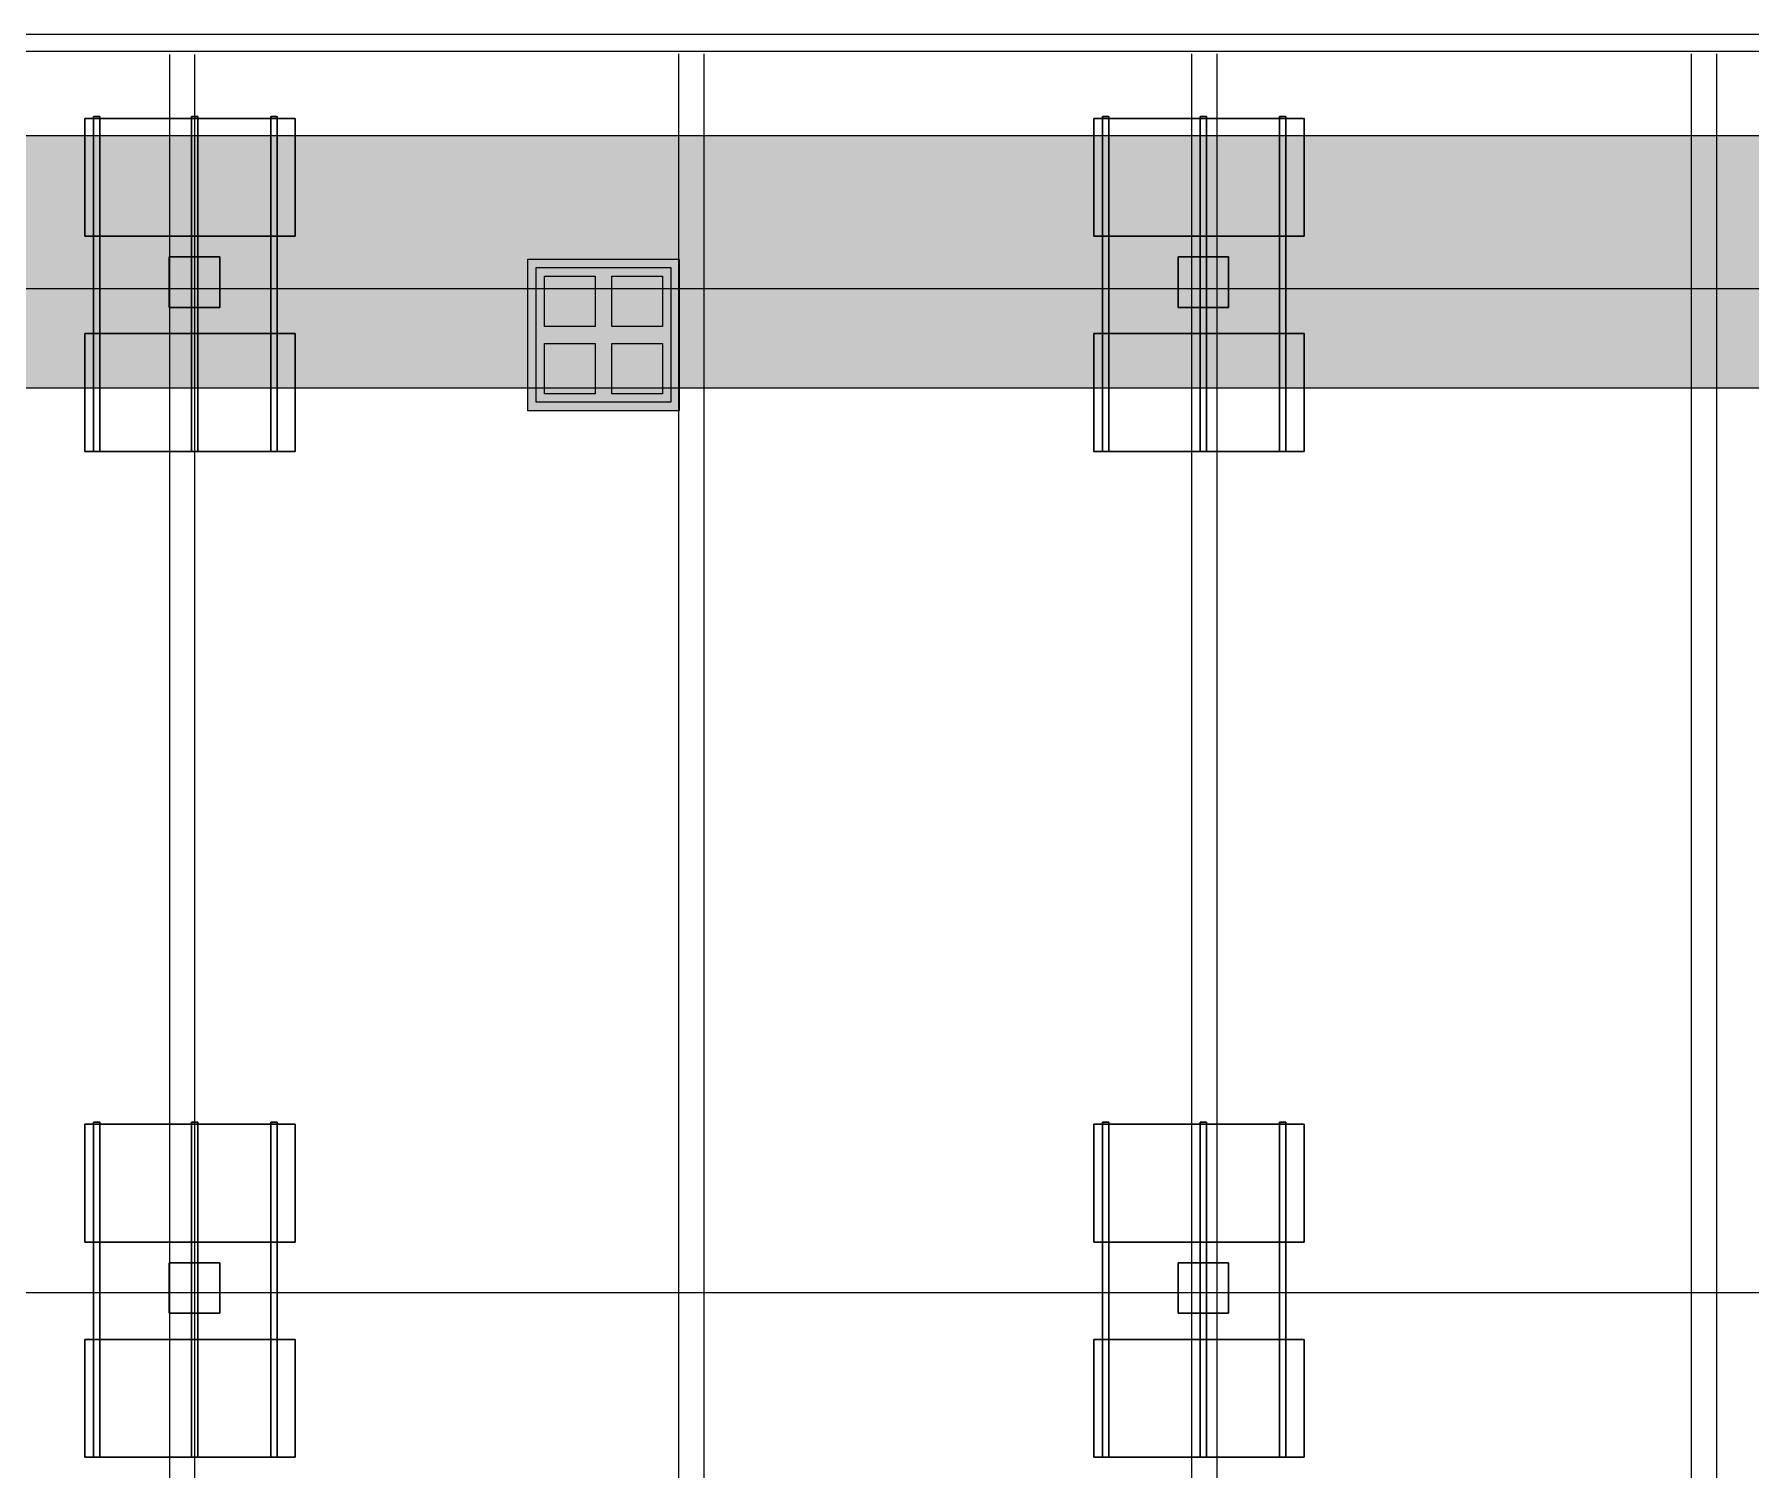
# Model space of a CAD drawing. Header units: inches. Extents: x -10671 to 1761, y -674 to 7170.
# Drawn here: x -9153.5 to -8745.6, y 3639.2 to 3980.3 of the extents above; entities that cross this region are included whole.
import ezdxf

# ---------------------------------------------------------------- set-up
doc = ezdxf.new("R2010")
doc.units = ezdxf.units.IN
doc.header["$LTSCALE"] = 19.2
doc.header["$MEASUREMENT"] = 0
for name, color, linetype, lineweight, true_color in [('DWG-bldg-utility box', 3, 'Continuous', 18, 0x00ff00), ('Venue-Airwall Closed', 7, 'Continuous', 5, 0x000000), ('Venue-NO HANG ZONE', 7, 'Continuous', 15, 0xdd0000), ('Venue-Rigging Steel-High', 7, 'Continuous', 5, 0x800000)]:
    doc.layers.add(name, color=color, linetype=linetype, lineweight=lineweight, true_color=true_color)
for name, color, linetype, lineweight in [('Venue-Ceiling-Lights', 7, 'Continuous', 5), ('Venue-Ceiling-Lights Circuits', 7, 'Continuous', 5), ('Venue-Floor Pockets', 7, 'Continuous', 5)]:
    doc.layers.add(name, color=color, linetype=linetype, lineweight=lineweight)

# ---------------------------------------------------------------- blocks, each defined once
blk = doc.blocks.new('FLOORBOX')
at = {"layer": 'Venue-Floor Pockets', "linetype": 'Continuous', "lineweight": 0, "true_color": 0xaaaaaa}
blk.add_hatch(color=253, dxfattribs=at).paths.add_polyline_path([(-18, 18), (18, 18), (18, -18), (-18, -18)])
at = {"layer": 'Venue-Floor Pockets', "linetype": 'Continuous', "lineweight": 0, "true_color": 0xbbbbbb}
blk.add_hatch(color=9, dxfattribs=at).paths.add_polyline_path([(-16, 16), (16, 16), (16, -16), (-16, -16)])
at = {"layer": 'Venue-Floor Pockets', "linetype": 'Continuous', "lineweight": 0, "true_color": 0xdddddd}
for points in [[(-14, 14), (-2, 14), (-2, 2), (-14, 2)], [(2, 14), (14, 14), (14, 2), (2, 2)], [(-14, -2), (-2, -2), (-2, -14), (-14, -14)], [(2, -2), (14, -2), (14, -14), (2, -14)]]:
    blk.add_hatch(color=254, dxfattribs=at).paths.add_polyline_path(points)
at = {"layer": 'Venue-Floor Pockets', "color": 7, "linetype": 'Continuous', "lineweight": 5, "flags": 128}
for points in [[(-18, 18), (18, 18), (18, -18), (-18, -18)], [(-16, 16), (16, 16), (16, -16), (-16, -16)], [(-14, 14), (-2, 14), (-2, 2), (-14, 2)], [(2, 14), (14, 14), (14, 2), (2, 2)], [(-14, -2), (-2, -2), (-2, -14), (-14, -14)], [(2, -2), (14, -2), (14, -14), (2, -14)]]:
    blk.add_lwpolyline(points, close=True, dxfattribs=at)
blk = doc.blocks.new('Group-11-1')
at = {"layer": 'Venue-Ceiling-Lights', "color": 7, "linetype": 'Continuous', "lineweight": 5}
for points in [[(-9141.5, 3881.17, 355.98), (-9141.5, 3881.17, 359.98), (-9141.5, 3909.17, 359.98), (-9141.5, 3909.17, 355.98)], [(-9141.5, 3909.17, 355.98), (-9141.5, 3909.17, 359.98), (-9091.5, 3909.17, 359.98), (-9091.5, 3909.17, 355.98)], [(-9091.5, 3909.17, 359.98), (-9141.5, 3909.17, 359.98), (-9141.5, 3881.17, 359.98), (-9091.5, 3881.17, 359.98)], [(-9091.5, 3881.17, 355.98), (-9141.5, 3881.17, 355.98), (-9141.5, 3909.17, 355.98), (-9091.5, 3909.17, 355.98)], [(-9091.5, 3909.17, 355.98), (-9091.5, 3909.17, 359.98), (-9091.5, 3881.17, 359.98), (-9091.5, 3881.17, 355.98)], [(-9091.5, 3881.17, 355.98), (-9091.5, 3881.17, 359.98), (-9141.5, 3881.17, 359.98), (-9141.5, 3881.17, 355.98)]]:
    blk.add_3dface(points, dxfattribs=at)
blk = doc.blocks.new('Group-12-1')
at = {"layer": 'Venue-Ceiling-Lights', "color": 7, "linetype": 'Continuous', "lineweight": 5}
for points in [[(-9097.35, 3881.17, 360.05), (-9097.35, 3881.17, 361.05), (-9097.35, 3960.76, 361.05), (-9097.35, 3960.76, 360.05)], [(-9097.35, 3960.76, 360.05), (-9097.35, 3960.76, 361.05), (-9095.85, 3960.76, 361.05), (-9095.85, 3960.76, 360.05)], [(-9095.85, 3960.76, 361.05), (-9097.35, 3960.76, 361.05), (-9097.35, 3881.17, 361.05), (-9095.85, 3881.17, 361.05)], [(-9095.85, 3881.17, 360.05), (-9097.35, 3881.17, 360.05), (-9097.35, 3960.76, 360.05), (-9095.85, 3960.76, 360.05)], [(-9095.85, 3960.76, 360.05), (-9095.85, 3960.76, 361.05), (-9095.85, 3881.17, 361.05), (-9095.85, 3881.17, 360.05)], [(-9095.85, 3881.17, 360.05), (-9095.85, 3881.17, 361.05), (-9097.35, 3881.17, 361.05), (-9097.35, 3881.17, 360.05)]]:
    blk.add_3dface(points, dxfattribs=at)
blk = doc.blocks.new('Group-13-1')
at = {"layer": 'Venue-Ceiling-Lights', "color": 7, "linetype": 'Continuous', "lineweight": 5}
for points in [[(-9116.17, 3881.17, 360.05), (-9116.17, 3881.17, 361.05), (-9116.17, 3960.76, 361.05), (-9116.17, 3960.76, 360.05)], [(-9116.17, 3960.76, 360.05), (-9116.17, 3960.76, 361.05), (-9114.67, 3960.76, 361.05), (-9114.67, 3960.76, 360.05)], [(-9114.67, 3960.76, 361.05), (-9116.17, 3960.76, 361.05), (-9116.17, 3881.17, 361.05), (-9114.67, 3881.17, 361.05)], [(-9114.67, 3881.17, 360.05), (-9116.17, 3881.17, 360.05), (-9116.17, 3960.76, 360.05), (-9114.67, 3960.76, 360.05)], [(-9114.67, 3960.76, 360.05), (-9114.67, 3960.76, 361.05), (-9114.67, 3881.17, 361.05), (-9114.67, 3881.17, 360.05)], [(-9114.67, 3881.17, 360.05), (-9114.67, 3881.17, 361.05), (-9116.17, 3881.17, 361.05), (-9116.17, 3881.17, 360.05)]]:
    blk.add_3dface(points, dxfattribs=at)
blk = doc.blocks.new('Group-14-1')
at = {"layer": 'Venue-Ceiling-Lights', "color": 7, "linetype": 'Continuous', "lineweight": 5}
for points in [[(-9139.44, 3881.17, 360.05), (-9139.44, 3881.17, 361.05), (-9139.44, 3960.76, 361.05), (-9139.44, 3960.76, 360.05)], [(-9139.44, 3960.76, 360.05), (-9139.44, 3960.76, 361.05), (-9137.94, 3960.76, 361.05), (-9137.94, 3960.76, 360.05)], [(-9137.94, 3960.76, 361.05), (-9139.44, 3960.76, 361.05), (-9139.44, 3881.17, 361.05), (-9137.94, 3881.17, 361.05)], [(-9137.94, 3881.17, 360.05), (-9139.44, 3881.17, 360.05), (-9139.44, 3960.76, 360.05), (-9137.94, 3960.76, 360.05)], [(-9137.94, 3960.76, 360.05), (-9137.94, 3960.76, 361.05), (-9137.94, 3881.17, 361.05), (-9137.94, 3881.17, 360.05)], [(-9137.94, 3881.17, 360.05), (-9137.94, 3881.17, 361.05), (-9139.44, 3881.17, 361.05), (-9139.44, 3881.17, 360.05)]]:
    blk.add_3dface(points, dxfattribs=at)
blk = doc.blocks.new('Group-15-1')
at = {"layer": 'Venue-Ceiling-Lights', "color": 7, "linetype": 'Continuous', "lineweight": 5}
for points in [[(-9141.5, 3932.32, 355.98), (-9141.5, 3932.32, 359.98), (-9141.5, 3960.32, 359.98), (-9141.5, 3960.32, 355.98)], [(-9141.5, 3960.32, 355.98), (-9141.5, 3960.32, 359.98), (-9091.5, 3960.32, 359.98), (-9091.5, 3960.32, 355.98)], [(-9091.5, 3960.32, 359.98), (-9141.5, 3960.32, 359.98), (-9141.5, 3932.32, 359.98), (-9091.5, 3932.32, 359.98)], [(-9091.5, 3932.32, 355.98), (-9141.5, 3932.32, 355.98), (-9141.5, 3960.32, 355.98), (-9091.5, 3960.32, 355.98)], [(-9091.5, 3960.32, 355.98), (-9091.5, 3960.32, 359.98), (-9091.5, 3932.32, 359.98), (-9091.5, 3932.32, 355.98)], [(-9091.5, 3932.32, 355.98), (-9091.5, 3932.32, 359.98), (-9141.5, 3932.32, 359.98), (-9141.5, 3932.32, 355.98)]]:
    blk.add_3dface(points, dxfattribs=at)
blk = doc.blocks.new('Group-16-1')
at = {"layer": 'Venue-Ceiling-Lights', "color": 7, "linetype": 'Continuous', "lineweight": 5}
for points in [[(-9121.45, 3927.4, 350), (-9121.45, 3927.4, 356), (-9109.45, 3927.4, 356), (-9109.45, 3927.4, 350)], [(-9121.45, 3915.4, 350), (-9121.45, 3915.4, 356), (-9121.45, 3927.4, 356), (-9121.45, 3927.4, 350)], [(-9109.45, 3927.4, 356), (-9121.45, 3927.4, 356), (-9121.45, 3915.4, 356), (-9109.45, 3915.4, 356)], [(-9109.45, 3915.4, 350), (-9121.45, 3915.4, 350), (-9121.45, 3927.4, 350), (-9109.45, 3927.4, 350)], [(-9109.45, 3927.4, 350), (-9109.45, 3927.4, 356), (-9109.45, 3915.4, 356), (-9109.45, 3915.4, 350)], [(-9109.45, 3915.4, 350), (-9109.45, 3915.4, 356), (-9121.45, 3915.4, 356), (-9121.45, 3915.4, 350)]]:
    blk.add_3dface(points, dxfattribs=at)
blk = doc.blocks.new('Group-17-1')
at = {"layer": 'Venue-Ceiling-Lights', "color": 7}
for name in ['Group-15-1', 'Group-14-1', 'Group-13-1', 'Group-12-1', 'Group-11-1']:
    blk.add_blockref(name, (0, 0), dxfattribs=at)
at = {"layer": 'Venue-Ceiling-Lights', "color": 1, "true_color": 0xff0000}
blk.add_blockref('Group-16-1', (0, 0), dxfattribs=at)
blk = doc.blocks.new('Group-18-1')
at = {"layer": 'Venue-Ceiling-Lights', "color": 7, "linetype": 'Continuous', "lineweight": 5}
for points in [[(-9141.5, 3642.18, 355.98), (-9141.5, 3642.18, 359.98), (-9141.5, 3670.18, 359.98), (-9141.5, 3670.18, 355.98)], [(-9141.5, 3670.18, 355.98), (-9141.5, 3670.18, 359.98), (-9091.5, 3670.18, 359.98), (-9091.5, 3670.18, 355.98)], [(-9091.5, 3670.18, 359.98), (-9141.5, 3670.18, 359.98), (-9141.5, 3642.18, 359.98), (-9091.5, 3642.18, 359.98)], [(-9091.5, 3642.18, 355.98), (-9141.5, 3642.18, 355.98), (-9141.5, 3670.18, 355.98), (-9091.5, 3670.18, 355.98)], [(-9091.5, 3670.18, 355.98), (-9091.5, 3670.18, 359.98), (-9091.5, 3642.18, 359.98), (-9091.5, 3642.18, 355.98)], [(-9091.5, 3642.18, 355.98), (-9091.5, 3642.18, 359.98), (-9141.5, 3642.18, 359.98), (-9141.5, 3642.18, 355.98)]]:
    blk.add_3dface(points, dxfattribs=at)
blk = doc.blocks.new('Group-19-1')
at = {"layer": 'Venue-Ceiling-Lights', "color": 7, "linetype": 'Continuous', "lineweight": 5}
for points in [[(-9097.35, 3642.18, 360.05), (-9097.35, 3642.18, 361.05), (-9097.35, 3721.77, 361.05), (-9097.35, 3721.77, 360.05)], [(-9097.35, 3721.77, 360.05), (-9097.35, 3721.77, 361.05), (-9095.85, 3721.77, 361.05), (-9095.85, 3721.77, 360.05)], [(-9095.85, 3721.77, 361.05), (-9097.35, 3721.77, 361.05), (-9097.35, 3642.18, 361.05), (-9095.85, 3642.18, 361.05)], [(-9095.85, 3642.18, 360.05), (-9097.35, 3642.18, 360.05), (-9097.35, 3721.77, 360.05), (-9095.85, 3721.77, 360.05)], [(-9095.85, 3721.77, 360.05), (-9095.85, 3721.77, 361.05), (-9095.85, 3642.18, 361.05), (-9095.85, 3642.18, 360.05)], [(-9095.85, 3642.18, 360.05), (-9095.85, 3642.18, 361.05), (-9097.35, 3642.18, 361.05), (-9097.35, 3642.18, 360.05)]]:
    blk.add_3dface(points, dxfattribs=at)
blk = doc.blocks.new('Group-20-1')
at = {"layer": 'Venue-Ceiling-Lights', "color": 7, "linetype": 'Continuous', "lineweight": 5}
for points in [[(-9116.17, 3642.18, 360.05), (-9116.17, 3642.18, 361.05), (-9116.17, 3721.77, 361.05), (-9116.17, 3721.77, 360.05)], [(-9116.17, 3721.77, 360.05), (-9116.17, 3721.77, 361.05), (-9114.67, 3721.77, 361.05), (-9114.67, 3721.77, 360.05)], [(-9114.67, 3721.77, 361.05), (-9116.17, 3721.77, 361.05), (-9116.17, 3642.18, 361.05), (-9114.67, 3642.18, 361.05)], [(-9114.67, 3642.18, 360.05), (-9116.17, 3642.18, 360.05), (-9116.17, 3721.77, 360.05), (-9114.67, 3721.77, 360.05)], [(-9114.67, 3721.77, 360.05), (-9114.67, 3721.77, 361.05), (-9114.67, 3642.18, 361.05), (-9114.67, 3642.18, 360.05)], [(-9114.67, 3642.18, 360.05), (-9114.67, 3642.18, 361.05), (-9116.17, 3642.18, 361.05), (-9116.17, 3642.18, 360.05)]]:
    blk.add_3dface(points, dxfattribs=at)
blk = doc.blocks.new('Group-21-1')
at = {"layer": 'Venue-Ceiling-Lights', "color": 7, "linetype": 'Continuous', "lineweight": 5}
for points in [[(-9139.44, 3642.18, 360.05), (-9139.44, 3642.18, 361.05), (-9139.44, 3721.77, 361.05), (-9139.44, 3721.77, 360.05)], [(-9139.44, 3721.77, 360.05), (-9139.44, 3721.77, 361.05), (-9137.94, 3721.77, 361.05), (-9137.94, 3721.77, 360.05)], [(-9137.94, 3721.77, 361.05), (-9139.44, 3721.77, 361.05), (-9139.44, 3642.18, 361.05), (-9137.94, 3642.18, 361.05)], [(-9137.94, 3642.18, 360.05), (-9139.44, 3642.18, 360.05), (-9139.44, 3721.77, 360.05), (-9137.94, 3721.77, 360.05)], [(-9137.94, 3721.77, 360.05), (-9137.94, 3721.77, 361.05), (-9137.94, 3642.18, 361.05), (-9137.94, 3642.18, 360.05)], [(-9137.94, 3642.18, 360.05), (-9137.94, 3642.18, 361.05), (-9139.44, 3642.18, 361.05), (-9139.44, 3642.18, 360.05)]]:
    blk.add_3dface(points, dxfattribs=at)
blk = doc.blocks.new('Group-22-1')
at = {"layer": 'Venue-Ceiling-Lights', "color": 7, "linetype": 'Continuous', "lineweight": 5}
for points in [[(-9141.5, 3693.33, 355.98), (-9141.5, 3693.33, 359.98), (-9141.5, 3721.33, 359.98), (-9141.5, 3721.33, 355.98)], [(-9141.5, 3721.33, 355.98), (-9141.5, 3721.33, 359.98), (-9091.5, 3721.33, 359.98), (-9091.5, 3721.33, 355.98)], [(-9091.5, 3721.33, 359.98), (-9141.5, 3721.33, 359.98), (-9141.5, 3693.33, 359.98), (-9091.5, 3693.33, 359.98)], [(-9091.5, 3693.33, 355.98), (-9141.5, 3693.33, 355.98), (-9141.5, 3721.33, 355.98), (-9091.5, 3721.33, 355.98)], [(-9091.5, 3721.33, 355.98), (-9091.5, 3721.33, 359.98), (-9091.5, 3693.33, 359.98), (-9091.5, 3693.33, 355.98)], [(-9091.5, 3693.33, 355.98), (-9091.5, 3693.33, 359.98), (-9141.5, 3693.33, 359.98), (-9141.5, 3693.33, 355.98)]]:
    blk.add_3dface(points, dxfattribs=at)
blk = doc.blocks.new('Group-23-1')
at = {"layer": 'Venue-Ceiling-Lights', "color": 7, "linetype": 'Continuous', "lineweight": 5}
for points in [[(-9121.45, 3688.41, 350), (-9121.45, 3688.41, 356), (-9109.45, 3688.41, 356), (-9109.45, 3688.41, 350)], [(-9121.45, 3676.41, 350), (-9121.45, 3676.41, 356), (-9121.45, 3688.41, 356), (-9121.45, 3688.41, 350)], [(-9109.45, 3688.41, 356), (-9121.45, 3688.41, 356), (-9121.45, 3676.41, 356), (-9109.45, 3676.41, 356)], [(-9109.45, 3676.41, 350), (-9121.45, 3676.41, 350), (-9121.45, 3688.41, 350), (-9109.45, 3688.41, 350)], [(-9109.45, 3688.41, 350), (-9109.45, 3688.41, 356), (-9109.45, 3676.41, 356), (-9109.45, 3676.41, 350)], [(-9109.45, 3676.41, 350), (-9109.45, 3676.41, 356), (-9121.45, 3676.41, 356), (-9121.45, 3676.41, 350)]]:
    blk.add_3dface(points, dxfattribs=at)
blk = doc.blocks.new('Group-24-1')
at = {"layer": 'Venue-Ceiling-Lights', "color": 7}
for name in ['Group-22-1', 'Group-21-1', 'Group-20-1', 'Group-19-1', 'Group-18-1']:
    blk.add_blockref(name, (0, 0), dxfattribs=at)
at = {"layer": 'Venue-Ceiling-Lights', "color": 1, "true_color": 0xff0000}
blk.add_blockref('Group-23-1', (0, 0), dxfattribs=at)
blk = doc.blocks.new('Group-116-1')
at = {"layer": 'Venue-Ceiling-Lights', "color": 7, "linetype": 'Continuous', "lineweight": 5}
for points in [[(-8901.75, 3881.17, 355.98), (-8901.75, 3881.17, 359.98), (-8901.75, 3909.17, 359.98), (-8901.75, 3909.17, 355.98)], [(-8901.75, 3909.17, 355.98), (-8901.75, 3909.17, 359.98), (-8851.75, 3909.17, 359.98), (-8851.75, 3909.17, 355.98)], [(-8851.75, 3909.17, 359.98), (-8901.75, 3909.17, 359.98), (-8901.75, 3881.17, 359.98), (-8851.75, 3881.17, 359.98)], [(-8851.75, 3881.17, 355.98), (-8901.75, 3881.17, 355.98), (-8901.75, 3909.17, 355.98), (-8851.75, 3909.17, 355.98)], [(-8851.75, 3909.17, 355.98), (-8851.75, 3909.17, 359.98), (-8851.75, 3881.17, 359.98), (-8851.75, 3881.17, 355.98)], [(-8851.75, 3881.17, 355.98), (-8851.75, 3881.17, 359.98), (-8901.75, 3881.17, 359.98), (-8901.75, 3881.17, 355.98)]]:
    blk.add_3dface(points, dxfattribs=at)
blk = doc.blocks.new('Group-117-1')
at = {"layer": 'Venue-Ceiling-Lights', "color": 7, "linetype": 'Continuous', "lineweight": 5}
for points in [[(-8857.6, 3881.17, 360.05), (-8857.6, 3881.17, 361.05), (-8857.6, 3960.76, 361.05), (-8857.6, 3960.76, 360.05)], [(-8857.6, 3960.76, 360.05), (-8857.6, 3960.76, 361.05), (-8856.1, 3960.76, 361.05), (-8856.1, 3960.76, 360.05)], [(-8856.1, 3960.76, 361.05), (-8857.6, 3960.76, 361.05), (-8857.6, 3881.17, 361.05), (-8856.1, 3881.17, 361.05)], [(-8856.1, 3881.17, 360.05), (-8857.6, 3881.17, 360.05), (-8857.6, 3960.76, 360.05), (-8856.1, 3960.76, 360.05)], [(-8856.1, 3960.76, 360.05), (-8856.1, 3960.76, 361.05), (-8856.1, 3881.17, 361.05), (-8856.1, 3881.17, 360.05)], [(-8856.1, 3881.17, 360.05), (-8856.1, 3881.17, 361.05), (-8857.6, 3881.17, 361.05), (-8857.6, 3881.17, 360.05)]]:
    blk.add_3dface(points, dxfattribs=at)
blk = doc.blocks.new('Group-118-1')
at = {"layer": 'Venue-Ceiling-Lights', "color": 7, "linetype": 'Continuous', "lineweight": 5}
for points in [[(-8876.42, 3881.17, 360.05), (-8876.42, 3881.17, 361.05), (-8876.42, 3960.76, 361.05), (-8876.42, 3960.76, 360.05)], [(-8876.42, 3960.76, 360.05), (-8876.42, 3960.76, 361.05), (-8874.92, 3960.76, 361.05), (-8874.92, 3960.76, 360.05)], [(-8874.92, 3960.76, 361.05), (-8876.42, 3960.76, 361.05), (-8876.42, 3881.17, 361.05), (-8874.92, 3881.17, 361.05)], [(-8874.92, 3881.17, 360.05), (-8876.42, 3881.17, 360.05), (-8876.42, 3960.76, 360.05), (-8874.92, 3960.76, 360.05)], [(-8874.92, 3960.76, 360.05), (-8874.92, 3960.76, 361.05), (-8874.92, 3881.17, 361.05), (-8874.92, 3881.17, 360.05)], [(-8874.92, 3881.17, 360.05), (-8874.92, 3881.17, 361.05), (-8876.42, 3881.17, 361.05), (-8876.42, 3881.17, 360.05)]]:
    blk.add_3dface(points, dxfattribs=at)
blk = doc.blocks.new('Group-119-1')
at = {"layer": 'Venue-Ceiling-Lights', "color": 7, "linetype": 'Continuous', "lineweight": 5}
for points in [[(-8899.69, 3881.17, 360.05), (-8899.69, 3881.17, 361.05), (-8899.69, 3960.76, 361.05), (-8899.69, 3960.76, 360.05)], [(-8899.69, 3960.76, 360.05), (-8899.69, 3960.76, 361.05), (-8898.19, 3960.76, 361.05), (-8898.19, 3960.76, 360.05)], [(-8898.19, 3960.76, 361.05), (-8899.69, 3960.76, 361.05), (-8899.69, 3881.17, 361.05), (-8898.19, 3881.17, 361.05)], [(-8898.19, 3881.17, 360.05), (-8899.69, 3881.17, 360.05), (-8899.69, 3960.76, 360.05), (-8898.19, 3960.76, 360.05)], [(-8898.19, 3960.76, 360.05), (-8898.19, 3960.76, 361.05), (-8898.19, 3881.17, 361.05), (-8898.19, 3881.17, 360.05)], [(-8898.19, 3881.17, 360.05), (-8898.19, 3881.17, 361.05), (-8899.69, 3881.17, 361.05), (-8899.69, 3881.17, 360.05)]]:
    blk.add_3dface(points, dxfattribs=at)
blk = doc.blocks.new('Group-120-1')
at = {"layer": 'Venue-Ceiling-Lights', "color": 7, "linetype": 'Continuous', "lineweight": 5}
for points in [[(-8901.75, 3932.32, 355.98), (-8901.75, 3932.32, 359.98), (-8901.75, 3960.32, 359.98), (-8901.75, 3960.32, 355.98)], [(-8901.75, 3960.32, 355.98), (-8901.75, 3960.32, 359.98), (-8851.75, 3960.32, 359.98), (-8851.75, 3960.32, 355.98)], [(-8851.75, 3960.32, 359.98), (-8901.75, 3960.32, 359.98), (-8901.75, 3932.32, 359.98), (-8851.75, 3932.32, 359.98)], [(-8851.75, 3932.32, 355.98), (-8901.75, 3932.32, 355.98), (-8901.75, 3960.32, 355.98), (-8851.75, 3960.32, 355.98)], [(-8851.75, 3960.32, 355.98), (-8851.75, 3960.32, 359.98), (-8851.75, 3932.32, 359.98), (-8851.75, 3932.32, 355.98)], [(-8851.75, 3932.32, 355.98), (-8851.75, 3932.32, 359.98), (-8901.75, 3932.32, 359.98), (-8901.75, 3932.32, 355.98)]]:
    blk.add_3dface(points, dxfattribs=at)
blk = doc.blocks.new('Group-121-1')
at = {"layer": 'Venue-Ceiling-Lights', "color": 7, "linetype": 'Continuous', "lineweight": 5}
for points in [[(-8881.7, 3927.4, 350), (-8881.7, 3927.4, 356), (-8869.7, 3927.4, 356), (-8869.7, 3927.4, 350)], [(-8881.7, 3915.4, 350), (-8881.7, 3915.4, 356), (-8881.7, 3927.4, 356), (-8881.7, 3927.4, 350)], [(-8869.7, 3927.4, 356), (-8881.7, 3927.4, 356), (-8881.7, 3915.4, 356), (-8869.7, 3915.4, 356)], [(-8869.7, 3915.4, 350), (-8881.7, 3915.4, 350), (-8881.7, 3927.4, 350), (-8869.7, 3927.4, 350)], [(-8869.7, 3927.4, 350), (-8869.7, 3927.4, 356), (-8869.7, 3915.4, 356), (-8869.7, 3915.4, 350)], [(-8869.7, 3915.4, 350), (-8869.7, 3915.4, 356), (-8881.7, 3915.4, 356), (-8881.7, 3915.4, 350)]]:
    blk.add_3dface(points, dxfattribs=at)
blk = doc.blocks.new('Group-122-1')
at = {"layer": 'Venue-Ceiling-Lights', "color": 7}
for name in ['Group-120-1', 'Group-119-1', 'Group-118-1', 'Group-117-1', 'Group-116-1']:
    blk.add_blockref(name, (0, 0), dxfattribs=at)
at = {"layer": 'Venue-Ceiling-Lights', "color": 1, "true_color": 0xff0000}
blk.add_blockref('Group-121-1', (0, 0), dxfattribs=at)
blk = doc.blocks.new('Group-123-1')
at = {"layer": 'Venue-Ceiling-Lights', "color": 7, "linetype": 'Continuous', "lineweight": 5}
for points in [[(-8901.75, 3642.18, 355.98), (-8901.75, 3642.18, 359.98), (-8901.75, 3670.18, 359.98), (-8901.75, 3670.18, 355.98)], [(-8901.75, 3670.18, 355.98), (-8901.75, 3670.18, 359.98), (-8851.75, 3670.18, 359.98), (-8851.75, 3670.18, 355.98)], [(-8851.75, 3670.18, 359.98), (-8901.75, 3670.18, 359.98), (-8901.75, 3642.18, 359.98), (-8851.75, 3642.18, 359.98)], [(-8851.75, 3642.18, 355.98), (-8901.75, 3642.18, 355.98), (-8901.75, 3670.18, 355.98), (-8851.75, 3670.18, 355.98)], [(-8851.75, 3670.18, 355.98), (-8851.75, 3670.18, 359.98), (-8851.75, 3642.18, 359.98), (-8851.75, 3642.18, 355.98)], [(-8851.75, 3642.18, 355.98), (-8851.75, 3642.18, 359.98), (-8901.75, 3642.18, 359.98), (-8901.75, 3642.18, 355.98)]]:
    blk.add_3dface(points, dxfattribs=at)
blk = doc.blocks.new('Group-124-1')
at = {"layer": 'Venue-Ceiling-Lights', "color": 7, "linetype": 'Continuous', "lineweight": 5}
for points in [[(-8857.6, 3642.18, 360.05), (-8857.6, 3642.18, 361.05), (-8857.6, 3721.77, 361.05), (-8857.6, 3721.77, 360.05)], [(-8857.6, 3721.77, 360.05), (-8857.6, 3721.77, 361.05), (-8856.1, 3721.77, 361.05), (-8856.1, 3721.77, 360.05)], [(-8856.1, 3721.77, 361.05), (-8857.6, 3721.77, 361.05), (-8857.6, 3642.18, 361.05), (-8856.1, 3642.18, 361.05)], [(-8856.1, 3642.18, 360.05), (-8857.6, 3642.18, 360.05), (-8857.6, 3721.77, 360.05), (-8856.1, 3721.77, 360.05)], [(-8856.1, 3721.77, 360.05), (-8856.1, 3721.77, 361.05), (-8856.1, 3642.18, 361.05), (-8856.1, 3642.18, 360.05)], [(-8856.1, 3642.18, 360.05), (-8856.1, 3642.18, 361.05), (-8857.6, 3642.18, 361.05), (-8857.6, 3642.18, 360.05)]]:
    blk.add_3dface(points, dxfattribs=at)
blk = doc.blocks.new('Group-125-1')
at = {"layer": 'Venue-Ceiling-Lights', "color": 7, "linetype": 'Continuous', "lineweight": 5}
for points in [[(-8876.42, 3642.18, 360.05), (-8876.42, 3642.18, 361.05), (-8876.42, 3721.77, 361.05), (-8876.42, 3721.77, 360.05)], [(-8876.42, 3721.77, 360.05), (-8876.42, 3721.77, 361.05), (-8874.92, 3721.77, 361.05), (-8874.92, 3721.77, 360.05)], [(-8874.92, 3721.77, 361.05), (-8876.42, 3721.77, 361.05), (-8876.42, 3642.18, 361.05), (-8874.92, 3642.18, 361.05)], [(-8874.92, 3642.18, 360.05), (-8876.42, 3642.18, 360.05), (-8876.42, 3721.77, 360.05), (-8874.92, 3721.77, 360.05)], [(-8874.92, 3721.77, 360.05), (-8874.92, 3721.77, 361.05), (-8874.92, 3642.18, 361.05), (-8874.92, 3642.18, 360.05)], [(-8874.92, 3642.18, 360.05), (-8874.92, 3642.18, 361.05), (-8876.42, 3642.18, 361.05), (-8876.42, 3642.18, 360.05)]]:
    blk.add_3dface(points, dxfattribs=at)
blk = doc.blocks.new('Group-126-1')
at = {"layer": 'Venue-Ceiling-Lights', "color": 7, "linetype": 'Continuous', "lineweight": 5}
for points in [[(-8899.69, 3642.18, 360.05), (-8899.69, 3642.18, 361.05), (-8899.69, 3721.77, 361.05), (-8899.69, 3721.77, 360.05)], [(-8899.69, 3721.77, 360.05), (-8899.69, 3721.77, 361.05), (-8898.19, 3721.77, 361.05), (-8898.19, 3721.77, 360.05)], [(-8898.19, 3721.77, 361.05), (-8899.69, 3721.77, 361.05), (-8899.69, 3642.18, 361.05), (-8898.19, 3642.18, 361.05)], [(-8898.19, 3642.18, 360.05), (-8899.69, 3642.18, 360.05), (-8899.69, 3721.77, 360.05), (-8898.19, 3721.77, 360.05)], [(-8898.19, 3721.77, 360.05), (-8898.19, 3721.77, 361.05), (-8898.19, 3642.18, 361.05), (-8898.19, 3642.18, 360.05)], [(-8898.19, 3642.18, 360.05), (-8898.19, 3642.18, 361.05), (-8899.69, 3642.18, 361.05), (-8899.69, 3642.18, 360.05)]]:
    blk.add_3dface(points, dxfattribs=at)
blk = doc.blocks.new('Group-127-1')
at = {"layer": 'Venue-Ceiling-Lights', "color": 7, "linetype": 'Continuous', "lineweight": 5}
for points in [[(-8901.75, 3693.33, 355.98), (-8901.75, 3693.33, 359.98), (-8901.75, 3721.33, 359.98), (-8901.75, 3721.33, 355.98)], [(-8901.75, 3721.33, 355.98), (-8901.75, 3721.33, 359.98), (-8851.75, 3721.33, 359.98), (-8851.75, 3721.33, 355.98)], [(-8851.75, 3721.33, 359.98), (-8901.75, 3721.33, 359.98), (-8901.75, 3693.33, 359.98), (-8851.75, 3693.33, 359.98)], [(-8851.75, 3693.33, 355.98), (-8901.75, 3693.33, 355.98), (-8901.75, 3721.33, 355.98), (-8851.75, 3721.33, 355.98)], [(-8851.75, 3721.33, 355.98), (-8851.75, 3721.33, 359.98), (-8851.75, 3693.33, 359.98), (-8851.75, 3693.33, 355.98)], [(-8851.75, 3693.33, 355.98), (-8851.75, 3693.33, 359.98), (-8901.75, 3693.33, 359.98), (-8901.75, 3693.33, 355.98)]]:
    blk.add_3dface(points, dxfattribs=at)
blk = doc.blocks.new('Group-128-1')
at = {"layer": 'Venue-Ceiling-Lights', "color": 7, "linetype": 'Continuous', "lineweight": 5}
for points in [[(-8881.7, 3688.41, 350), (-8881.7, 3688.41, 356), (-8869.7, 3688.41, 356), (-8869.7, 3688.41, 350)], [(-8881.7, 3676.41, 350), (-8881.7, 3676.41, 356), (-8881.7, 3688.41, 356), (-8881.7, 3688.41, 350)], [(-8869.7, 3688.41, 356), (-8881.7, 3688.41, 356), (-8881.7, 3676.41, 356), (-8869.7, 3676.41, 356)], [(-8869.7, 3676.41, 350), (-8881.7, 3676.41, 350), (-8881.7, 3688.41, 350), (-8869.7, 3688.41, 350)], [(-8869.7, 3688.41, 350), (-8869.7, 3688.41, 356), (-8869.7, 3676.41, 356), (-8869.7, 3676.41, 350)], [(-8869.7, 3676.41, 350), (-8869.7, 3676.41, 356), (-8881.7, 3676.41, 356), (-8881.7, 3676.41, 350)]]:
    blk.add_3dface(points, dxfattribs=at)
blk = doc.blocks.new('Group-129-1')
at = {"layer": 'Venue-Ceiling-Lights', "color": 7}
for name in ['Group-127-1', 'Group-126-1', 'Group-125-1', 'Group-124-1', 'Group-123-1']:
    blk.add_blockref(name, (0, 0), dxfattribs=at)
at = {"layer": 'Venue-Ceiling-Lights', "color": 1, "true_color": 0xff0000}
blk.add_blockref('Group-128-1', (0, 0), dxfattribs=at)

msp = doc.modelspace()

# ---------------------------------------------------------------- hatches: boundary and pattern name
at = {"layer": 'Venue-NO HANG ZONE', "linetype": 'Continuous', "lineweight": 0}
msp.add_hatch(color=7, dxfattribs=at).paths.add_polyline_path([(-9358.09, 3896.21), (-9358.09, 3956.21), (-7564.09, 3956.21), (-7564.09, 3896.21)])

# ---------------------------------------------------------------- linework, layer by layer
at = {"layer": 'Venue-Airwall Closed'}
for p, q in [((-9362.26, 3980.29), (-7594.26, 3980.29)), ((-9362.26, 3976.29), (-7594.26, 3976.29))]:
    msp.add_line(p, q, dxfattribs=at)
at = {"layer": 'Venue-Ceiling-Lights Circuits', "color": 7, "linetype": 'Continuous', "lineweight": 5}
for p, q in [((-9940.79, 3919.87), (-5992.09, 3919.87)), ((-9940.79, 3681.3), (-6227.6, 3681.3))]:
    msp.add_line(p, q, dxfattribs=at)
at = {"layer": 'Venue-NO HANG ZONE', "flags": 128}
msp.add_lwpolyline([(-9358.09, 3896.21), (-9358.09, 3956.21), (-7564.09, 3956.21), (-7564.09, 3896.21)], close=True, dxfattribs=at)
at = {"layer": 'Venue-Rigging Steel-High'}
for p, q in [((-9121.35, 397.51), (-9121.35, 3975.51)), ((-9115.35, 397.51), (-9115.35, 3975.51)), ((-9000.34, 397.51), (-9000.34, 3975.62)), ((-9000.34, 397.51), (-9000.34, 3975.62)), ((-8994.34, 397.51), (-8994.34, 3975.62)), ((-8994.34, 397.51), (-8994.34, 3975.62)), ((-8878.44, 397.51), (-8878.44, 3975.62)), ((-8872.44, 397.51), (-8872.44, 3975.62)), ((-8759.69, 397.51), (-8759.69, 3975.62)), ((-8753.69, 397.51), (-8753.69, 3975.62))]:
    msp.add_line(p, q, dxfattribs=at)

# ---------------------------------------------------------------- block references
at = {"layer": 'DWG-bldg-utility box', "rotation": 90}
msp.add_blockref('FLOORBOX', (-9018.26, 3908.85), dxfattribs=at)
at = {"layer": 'Venue-Ceiling-Lights', "color": 7}
for name in ['Group-17-1', 'Group-122-1', 'Group-24-1', 'Group-129-1']:
    msp.add_blockref(name, (0, 0), dxfattribs=at)

doc.saveas('drawing.dxf')
